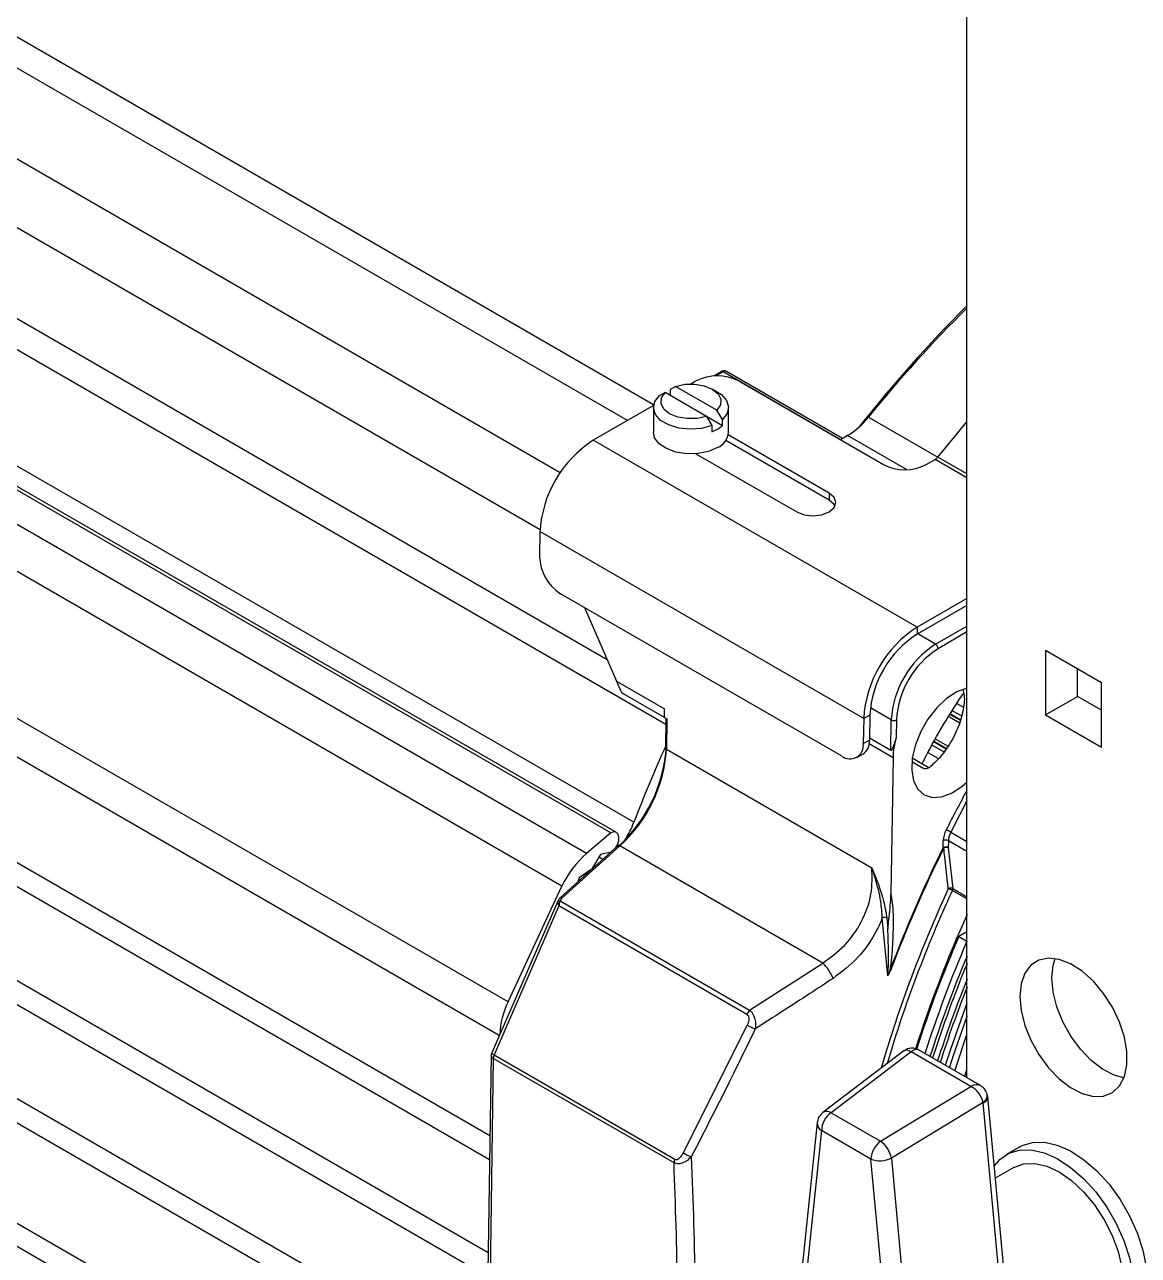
# Model space of a CAD drawing. Extents: x 7 to 135, y 1 to 99.
# Drawn here: x 89.67 to 94.29, y 13.31 to 18.42 of the extents above; entities that cross this region are included whole.
import ezdxf

# ---------------------------------------------------------------- set-up
doc = ezdxf.new("R2010")
doc.units = 0
doc.header["$MEASUREMENT"] = 0
doc.layers.add('OBJECT', color=7, linetype='CONTINUOUS')

msp = doc.modelspace()

# ---------------------------------------------------------------- linework, layer by layer
at = {"layer": 'OBJECT'}
for p, q in [((92.2815, 16.8422), (81.7746, 22.9077)), ((92.1728, 16.7767), (81.691, 22.8278)), ((91.8937, 16.5603), (81.4751, 22.5749)), ((91.8101, 16.3229), (81.3513, 22.3606)), ((92.0887, 15.7845), (81.2403, 22.0472)), ((92.332, 15.5158), (81.2129, 21.9347)), ((92.1997, 15.1099), (81.5377, 21.265)), ((92.1035, 15.0659), (81.5111, 21.1808)), ((92.1274, 15.0675), (81.5349, 21.1824)), ((92.0029, 14.9804), (81.4104, 21.0953)), ((91.9012, 14.8442), (81.3087, 20.9591)), ((91.6773, 14.3645), (81.0848, 20.4794)), ((91.6407, 14.2246), (81.0503, 20.3383)), ((91.6022, 13.8084), (81.0503, 19.8998)), ((81.0253, 19.8157), (91.6007, 13.7106)), ((91.5949, 13.3226), (81.0503, 19.4099)), ((81.0253, 19.3258), (91.5815, 13.2318)), ((91.5875, 12.837), (81.0503, 18.92)), ((93.5822, 14.0491), (93.5822, 18.9474)), ((81.0253, 18.8359), (91.589, 12.7376)), ((91.6428, 12.2882), (81.0503, 18.4031)), ((91.6869, 12.1667), (81.0944, 18.2816)), ((92.562, 16.9798), (92.5309, 16.9619)), ((92.5695, 16.979), (92.5405, 16.9623)), ((93.0569, 16.6977), (92.5695, 16.979)), ((93.0658, 16.7028), (92.5846, 16.9806)), ((92.3727, 16.9188), (92.3503, 16.9064)), ((92.3503, 16.9064), (92.3503, 16.8811)), ((92.5444, 16.8197), (92.3727, 16.9188)), ((92.4578, 16.9413), (92.4364, 16.9289)), ((92.5471, 16.8951), (92.5252, 16.9077)), ((92.6346, 16.9413), (93.2357, 16.5943)), ((92.3064, 16.8811), (92.3289, 16.8935)), ((92.5005, 16.7944), (92.3289, 16.8935)), ((92.281, 16.8392), (92.0312, 16.695)), ((92.2804, 16.8313), (92.2804, 16.729)), ((92.5668, 16.7814), (92.5444, 16.8197)), ((92.5929, 16.729), (92.5929, 16.8313)), ((92.5005, 16.7944), (92.523, 16.7561)), ((92.5668, 16.7557), (92.5009, 16.7938)), ((92.523, 16.7561), (92.523, 16.7304)), ((92.5668, 16.7557), (92.5668, 16.7814)), ((93.1732, 16.7913), (93.4605, 16.6255)), ((93.4606, 16.6256), (93.5822, 16.7714)), ((93.0101, 16.4755), (92.5915, 16.7171)), ((93.086, 16.7144), (93.0569, 16.6977)), ((93.3305, 16.5733), (93.086, 16.7144)), ((93.3747, 15.9194), (92.0312, 16.695)), ((93.0101, 16.4461), (92.5806, 16.694)), ((92.4572, 16.6396), (92.8757, 16.398)), ((93.4124, 16.5943), (93.4494, 16.6156)), ((93.5822, 16.5389), (93.4494, 16.6156)), ((93.5822, 16.5554), (93.4606, 16.6256)), ((93.0101, 16.4755), (93.0101, 16.4461)), ((91.8099, 16.3161), (91.8084, 16.2125)), ((93.1534, 15.5405), (91.8099, 16.3161)), ((93.062, 15.385), (91.8952, 16.0585)), ((93.5822, 16.0392), (93.3747, 15.9194)), ((91.9944, 16.0013), (92.1277, 15.695)), ((93.5822, 16.0098), (93.3747, 15.89)), ((93.3747, 15.9194), (93.3747, 15.89)), ((93.4519, 15.8488), (93.3776, 15.8917)), ((93.4519, 15.8488), (93.5822, 15.9241)), ((93.5822, 15.8996), (93.4625, 15.8304)), ((94.1401, 15.6891), (93.9082, 15.823)), ((93.9082, 15.823), (93.9082, 15.5552)), ((94.0412, 15.6319), (94.0412, 15.7462)), ((92.1277, 15.695), (92.3267, 15.5801)), ((92.1278, 15.695), (92.1453, 15.6545)), ((94.1401, 15.4213), (94.1401, 15.6891)), ((92.3262, 15.5447), (92.1539, 15.6442)), ((93.9082, 15.5552), (94.0412, 15.6319)), ((94.1401, 15.5748), (94.0412, 15.6319)), ((92.3262, 15.5447), (92.3267, 15.5801)), ((93.268, 15.5347), (93.181, 15.585)), ((93.5659, 15.588), (93.5414, 15.6021)), ((92.3262, 15.5447), (92.3368, 15.5386)), ((92.3323, 15.5412), (92.3305, 15.4196)), ((92.3368, 15.5386), (92.3349, 15.4134)), ((93.1534, 15.5405), (93.1519, 15.4369)), ((93.1789, 15.5547), (93.1534, 15.5405)), ((93.1789, 15.5547), (93.1773, 15.4511)), ((93.2658, 15.4076), (93.268, 15.5347)), ((93.2893, 15.5345), (93.288, 15.4607)), ((93.5499, 15.523), (93.5089, 15.5467)), ((93.5534, 15.5337), (93.5144, 15.5562)), ((93.5161, 15.559), (93.5544, 15.5369)), ((93.559, 15.5511), (93.5235, 15.5716)), ((93.9082, 15.5552), (94.1401, 15.4213)), ((93.1519, 15.4369), (93.1773, 15.4511)), ((93.1761, 15.4362), (93.2751, 15.379)), ((93.2658, 15.4076), (93.1774, 15.4586)), ((93.4857, 15.402), (93.4396, 15.4286)), ((93.4953, 15.4134), (93.4429, 15.4436)), ((93.4974, 15.4159), (93.4487, 15.444)), ((93.503, 15.4254), (93.4542, 15.4535)), ((92.3349, 15.4134), (93.1872, 14.9214)), ((93.1243, 15.3787), (93.1498, 15.3929)), ((93.2751, 15.379), (93.2667, 14.8122)), ((93.4238, 15.336), (93.3551, 15.3756)), ((93.4237, 15.3359), (93.3551, 15.3756)), ((93.4625, 15.3746), (93.4217, 15.3981)), ((93.3535, 15.3617), (93.4025, 15.3334)), ((93.5145, 15.0693), (93.5822, 15.0302)), ((92.1035, 15.0659), (92.0029, 14.9804)), ((93.4832, 15.0047), (93.4836, 15.0335)), ((93.5048, 15.0333), (93.5044, 15.0045)), ((93.5822, 14.9886), (93.5048, 15.0333)), ((92.1341, 15.0131), (91.8947, 14.7975)), ((92.1412, 15.0121), (91.9019, 14.7965)), ((92.0608, 14.9762), (92.0234, 14.914)), ((92.0707, 14.9561), (92.0544, 14.9655)), ((92.1043, 14.9863), (92.0608, 14.9762)), ((92.9836, 14.5258), (92.1412, 15.0121)), ((93.5044, 15.0045), (93.5233, 14.835)), ((92.0242, 14.9141), (92.0237, 14.9144)), ((91.972, 14.8787), (91.9667, 14.8624)), ((92.0227, 14.9133), (91.972, 14.8787)), ((92.0227, 14.9133), (92.0234, 14.914)), ((91.6773, 14.3645), (91.9012, 14.8442)), ((93.5822, 14.7917), (93.5213, 14.8269)), ((93.5233, 14.835), (93.5822, 14.801)), ((91.8838, 14.783), (91.6097, 14.1534)), ((91.8886, 14.7628), (91.6196, 14.145)), ((92.6682, 14.3128), (91.8886, 14.7628)), ((91.8936, 14.7836), (92.6801, 14.3296)), ((93.2531, 14.4725), (93.2307, 14.7128)), ((93.2492, 14.7131), (93.2538, 14.6664)), ((93.5822, 14.6555), (93.5478, 14.6356)), ((93.5478, 14.6356), (93.5817, 14.616)), ((93.5822, 14.6163), (93.5817, 14.616)), ((92.6801, 14.3296), (92.9836, 14.5258)), ((93.2627, 14.497), (93.2627, 14.4937)), ((93.2627, 14.4937), (93.263, 14.4903)), ((92.4051, 13.7384), (92.6701, 14.268)), ((93.5314, 14.0784), (93.5822, 14.2288)), ((93.3207, 14.1612), (92.9845, 13.906)), ((93.3507, 14.157), (93.0185, 13.9048)), ((93.5986, 14.0138), (93.3507, 14.157)), ((93.638, 14.0169), (93.3814, 14.165)), ((91.6072, 14.1419), (91.5937, 13.2433)), ((91.616, 14.1297), (91.6025, 13.2309)), ((92.3663, 13.6965), (91.616, 14.1297)), ((91.6196, 14.145), (92.3699, 13.7118)), ((93.5727, 14.0545), (93.5822, 14.0839)), ((93.2237, 13.7864), (93.5986, 14.0138)), ((93.6491, 13.9475), (93.2683, 13.7164)), ((93.7405, 12.9697), (93.6493, 13.9462)), ((93.7504, 13.0903), (93.6682, 13.9701)), ((93.0185, 13.9048), (93.2237, 13.7864)), ((92.9601, 13.8627), (92.8724, 13.0244)), ((92.9781, 13.8307), (92.8904, 12.9924)), ((93.1833, 13.7122), (92.9781, 13.8307)), ((93.801, 13.7632), (93.7459, 13.7314)), ((93.271, 12.7727), (93.1833, 13.7122)), ((93.2683, 13.7164), (93.356, 12.7769)), ((93.7771, 13.6772), (93.6997, 13.6326))]:
    msp.add_line(p, q, dxfattribs=at)
at = {"layer": 'OBJECT', "flags": 128}
for points in [[(92.3727, 16.9188), (92.4111, 16.9274), (92.4522, 16.9283), (92.4917, 16.9215), (92.5252, 16.9077), (92.5491, 16.8884), (92.5609, 16.8656), (92.5592, 16.8419), (92.5444, 16.8197)], [(92.523, 16.7561), (92.48, 16.7446), (92.4329, 16.7411), (92.3862, 16.7459), (92.3442, 16.7586), (92.3106, 16.7779), (92.2887, 16.8022), (92.2804, 16.8291), (92.2865, 16.8563), (92.3064, 16.8811)], [(92.5005, 16.7944), (92.4621, 16.7858), (92.421, 16.7849), (92.3816, 16.7916), (92.3481, 16.8055), (92.3241, 16.8248), (92.3123, 16.8476), (92.314, 16.8713), (92.3289, 16.8935)], [(92.5471, 16.8951), (92.5626, 16.8846), (92.5845, 16.8604), (92.5928, 16.8334), (92.5867, 16.8063), (92.5668, 16.7814)], [(92.5471, 16.6652), (92.5096, 16.6493), (92.4657, 16.6404), (92.4191, 16.6394), (92.3741, 16.6463), (92.3347, 16.6606), (92.3043, 16.681), (92.2857, 16.7057), (92.2804, 16.729)], [(92.8757, 16.398), (92.9066, 16.3861), (92.9429, 16.3819), (92.9793, 16.3861), (93.0101, 16.398), (93.0307, 16.4157), (93.0379, 16.4367), (93.0307, 16.4577), (93.0101, 16.4755)], [(93.0344, 16.422), (93.0307, 16.4283), (93.0101, 16.4461)], [(93.5822, 15.666), (93.5817, 15.6659), (93.5398, 15.6506), (93.4972, 15.623), (93.4566, 15.5849), (93.4201, 15.5384), (93.39, 15.4862), (93.368, 15.4314), (93.3553, 15.3772), (93.3527, 15.3266), (93.3604, 15.2826), (93.3778, 15.2478), (93.4041, 15.2242), (93.4376, 15.2132), (93.4764, 15.2154), (93.5183, 15.2306), (93.5608, 15.2581), (93.5822, 15.2766)], [(93.5822, 15.1989), (93.5521, 15.1422), (93.5145, 15.0693)], [(92.1252, 15.0051), (92.1312, 15.016), (92.1367, 15.0325), (92.1378, 15.048), (92.1343, 15.0602), (92.1268, 15.0678), (92.116, 15.0698), (92.1035, 15.0659)], [(91.8829, 14.7788), (91.8837, 14.7798), (91.8838, 14.7798)], [(91.8941, 14.7968), (91.8943, 14.7971), (91.8947, 14.7975)], [(93.8014, 14.3871), (93.8067, 14.3288), (93.822, 14.2672), (93.8469, 14.2052), (93.88, 14.1457), (93.9199, 14.0915), (93.9646, 14.0451), (94.0121, 14.0086), (94.0602, 13.9839), (94.1066, 13.972), (94.1492, 13.9735), (94.1859, 13.9883), (94.215, 14.0157), (94.2353, 14.0545), (94.2456, 14.1029), (94.2456, 14.1585), (94.2353, 14.2188), (94.215, 14.2809), (94.1859, 14.342), (94.1492, 14.3992), (94.1066, 14.4499), (94.0602, 14.4915), (94.0121, 14.5223), (93.9646, 14.5407), (93.9199, 14.546), (93.88, 14.5378), (93.8469, 14.5165), (93.822, 14.4832), (93.8067, 14.4394), (93.8014, 14.3871)], [(93.9344, 14.4638), (93.9396, 14.5161), (93.9479, 14.5442)], [(94.2334, 14.0495), (94.1932, 14.0606), (94.1451, 14.0854), (94.0975, 14.1218), (94.0528, 14.1682), (94.0129, 14.2225), (93.9798, 14.282), (93.955, 14.3439), (93.9396, 14.4055), (93.9344, 14.4638)], [(93.5822, 14.3586), (93.5148, 14.1707), (93.4919, 14.1012)], [(93.5822, 14.3036), (93.5318, 14.1609), (93.5088, 14.0914)], [(93.695, 13.6833), (93.7181, 13.7106), (93.7554, 13.7364), (93.7995, 13.7499), (93.8488, 13.7506), (93.9019, 13.7385), (93.957, 13.714), (94.0124, 13.6778), (94.0662, 13.6312), (94.1167, 13.5757), (94.1624, 13.513), (94.2017, 13.4451), (94.2334, 13.3742), (94.2564, 13.3027), (94.2701, 13.2327), (94.2739, 13.1666), (94.2678, 13.1065), (94.252, 13.0543), (94.2269, 13.0116), (94.1934, 12.9799), (94.1525, 12.9602), (94.1056, 12.9531), (94.0542, 12.9588), (94.0394, 12.9626)], [(93.801, 13.7632), (93.8106, 13.7682), (93.8546, 13.7817), (93.904, 13.7824), (93.9571, 13.7703), (94.0122, 13.7458), (94.0675, 13.7097), (94.1213, 13.6631), (94.1719, 13.6075), (94.2175, 13.5448), (94.2568, 13.4769), (94.2885, 13.4061), (94.3116, 13.3345), (94.3252, 13.2646), (94.3291, 13.1985), (94.323, 13.1383), (94.3071, 13.0861), (94.282, 13.0434), (94.2485, 13.0118), (94.2385, 13.0054)], [(93.7771, 13.6772), (93.8173, 13.6921), (93.8631, 13.6939), (93.9129, 13.6826), (93.9646, 13.6587), (94.0163, 13.6229), (94.0661, 13.5768), (94.1119, 13.522), (94.1521, 13.4607), (94.1851, 13.3953), (94.2096, 13.3282), (94.2247, 13.2621), (94.2298, 13.1994), (94.2247, 13.1426), (94.2096, 13.0939), (94.1851, 13.0551), (94.1521, 13.0277), (94.1521, 13.0277)]]:
    msp.add_lwpolyline(points, dxfattribs=at)
at = {"layer": 'OBJECT'}
for centre, radius, start, end in [((97.5977, 13.2308), 5.6841, 134.9457, 141.751), ((97.5753, 13.2271), 5.6641, 134.8272, 141.0042), ((92.5462, 16.7707), 0.1921, 62.6096, 117.3903), ((92.5651, 16.9733), 0.00721, 52.8281, 115.8594), ((92.4727, 16.8681), 0.1466, 290.0536, 309.9411), ((92.9186, 16.9921), 0.3242, 301.0809, 321.7391), ((92.5166, 16.7354), 0.0766, 293.5064, 355.1739), ((92.2914, 16.289), 0.4822, 122.6523, 176.7703), ((93.4279, 16.6512), 0.0416, 301.0945, 321.8949), ((93.324, 16.7649), 0.1921, 242.6096, 297.3903), ((91.9976, 16.2177), 0.1893, 181.5835, 237.2671), ((93.6349, 15.5134), 0.4822, 122.6523, 176.7703), ((93.605, 15.5307), 0.4268, 122.6523, 176.7703), ((93.6681, 15.5114), 0.4007, 122.6594, 176.6703), ((93.4394, 15.8294), 0.0231, 2.6058, 57.3948), ((93.6662, 15.5125), 0.3776, 122.6595, 176.6701), ((93.2789, 15.5555), 0.0235, 242.4607, 296.1911), ((91.7222, 15.4638), 0.6139, 312.0643, 356.4153), ((93.0966, 15.4288), 0.0559, 231.6284, 8.3672), ((93.1161, 15.4444), 0.0615, 303.1298, 6.1824), ((93.5923, 15.371), 0.3172, 163.5875, 178.565), ((91.7458, 15.4503), 0.5903, 312.0643, 356.4154), ((97.8883, 12.9263), 6.0933, 155.79724, 159.00001), ((92.3378, 15.4202), 0.00733, 184.6422, 246.5816), ((98.9149, 12.3304), 6.0762, 151.35895, 153.10941), ((91.8012, 15.2636), 0.4271, 327.9695, 338.9146), ((93.5892, 15.0291), 0.1057, 152.1191, 177.6097), ((93.4368, 14.9348), 0.1553, 59.9919, 67.7123), ((93.5893, 15.0298), 0.0845, 152.1188, 177.6098), ((93.494, 15.0125), 0.0234, 62.4814, 116.3579), ((92.27, 14.6749), 0.4059, 131.1643, 155.341), ((92.1369, 15.0071), 0.00662, 48.8585, 115.2506), ((98.6928, 12.4405), 5.8065, 153.7931, 159.25636), ((98.6874, 12.4433), 5.7978, 153.79239, 159.32486), ((93.4936, 14.9837), 0.0234, 62.4821, 116.3585), ((93.4667, 14.9567), 0.0507, 68.0557, 71.0835), ((93.496, 14.9778), 0.028, 72.6638, 111.7546), ((98.3731, 12.5874), 5.3619, 155.2243, 163.736), ((98.3816, 12.584), 5.3528, 155.2283, 163.4624), ((93.5148, 14.8087), 0.0277, 72.0546, 111.4174), ((93.4712, 14.7386), 0.1015, 60.4093, 70.7295), ((93.5027, 14.8358), 0.0206, 334.4132, 357.8171), ((91.8938, 14.7686), 0.0151, 90.5573, 131.4866), ((91.8975, 14.7916), 0.00662, 48.8642, 115.2402), ((93.2404, 14.6873), 0.0273, 71.258, 110.9994), ((98.5205, 12.5129), 5.4119, 155.8486, 162.1904), ((98.4872, 12.5194), 5.3736, 156.8081, 162.1409), ((98.5219, 12.4995), 5.3745, 156.8083, 162.1142), ((92.8545, 14.3932), 0.1851, 21.777, 45.7454), ((98.5242, 12.4939), 5.3544, 157.3624, 162.1189), ((98.5268, 12.4904), 5.3461, 157.652, 162.1203), ((98.3894, 12.5587), 5.4797, 159.3216, 159.4092), ((98.5316, 12.4838), 5.3287, 158.2485, 162.1231), ((98.5336, 12.4806), 5.3197, 158.552, 162.1246), ((91.988, 14.2134), 0.3455, 154.0516, 177.303), ((92.7136, 14.2933), 0.0494, 132.6865, 156.7157), ((92.7476, 14.3894), 0.144, 237.4215, 252.02), ((91.6372, 14.1415), 0.03, 156.472, 179.1415), ((91.6256, 14.162), 0.0181, 208.2719, 250.5035), ((91.6218, 14.1431), 0.0146, 184.6043, 246.6247), ((91.6566, 14.1282), 0.0406, 155.6143, 177.9207), ((93.633, 13.9767), 0.0333, 298.8135, 9.8965), ((93.6417, 13.9717), 0.0266, 286.6521, 356.4952), ((93.0223, 13.8562), 0.0625, 127.2002, 174.0272), ((93.0751, 13.826), 0.0971, 125.6892, 177.199), ((93.0005, 13.8777), 0.0325, 56.5606, 119.5004), ((92.9964, 13.862), 0.0363, 178.9144, 239.686), ((93.2803, 13.7075), 0.0971, 125.6892, 177.199), ((93.1571, 13.6947), 0.1133, 11.046, 53.9867), ((92.4069, 13.695), 0.0406, 155.6143, 177.9207), ((92.4792, 13.844), 0.129, 234.9301, 251.3294), ((93.2209, 13.8134), 0.1079, 249.6361, 296.039)]:
    msp.add_arc(centre, radius, start, end, dxfattribs=at)
for centre, major_axis, ratio, start_param, end_param in [((92.5693, 16.9543), (0.0154, 0.0262), 0.572255, 0.004344, 0.789661), ((92.1541, 15.6566), (-0.0073, 0.0131), 0.58895, 1.406925, 2.366857), ((91.9153, 14.7803), (0.0324, 0.0019), 0.534676, 2.87605, 3.11583), ((91.9062, 14.7594), (-0.0214, 0.0248), 0.374002, 0.417695, 1.124245), ((91.9062, 14.7594), (-0.0009, 0.0335), 0.526853, 0.746174, 1.452724), ((91.9125, 14.7904), (0.0178, 0.0122), 0.526469, 1.817348, 2.681594), ((93.3545, 14.1084), (-0.0325, 0.0537), 0.485137, 5.47967, 6.33384), ((93.3545, 14.1084), (0.0254, 0.0574), 0.506157, 6.228841, 7.101425), ((93.6024, 13.9652), (0.0384, 0.0497), 0.6374, 0.087579, 0.958572), ((93.6024, 13.9652), (-0.0386, 0.0495), 0.561473, 3.966083, 5.418022), ((93.6436, 13.9434), (0.00344, 0.00667), 0.68298, 5.465482, 5.671606)]:
    msp.add_ellipse(centre, major_axis=major_axis, ratio=ratio, start_param=start_param, end_param=end_param, dxfattribs=at)
for points, knots in [([(92.5843, 16.9805), (92.5823, 16.9815), (92.578, 16.9836), (92.5699, 16.9834), (92.5648, 16.9811), (92.562, 16.9798)], [0, 0, 0, 0, 0.286018, 0.60073, 1, 1, 1, 1]), ([(93.3956, 15.3522), (93.3973, 15.3556), (93.4455, 15.4513), (93.5035, 15.5504), (93.5649, 15.6407), (93.5682, 15.6455)], [0, 0, 0, 0, 0.033136, 0.948127, 1, 1, 1, 1]), ([(93.5647, 15.6601), (93.5669, 15.6527), (93.5743, 15.6269), (93.5665, 15.5668), (93.5421, 15.4898), (93.5002, 15.4151), (93.4585, 15.3652), (93.4329, 15.3432), (93.4264, 15.3375)], [0, 0, 0, 0, 0.084484, 0.295254, 0.505954, 0.716597, 0.927219, 1, 1, 1, 1]), ([(93.288, 15.4607), (93.2851, 15.4518), (93.2811, 15.4392), (93.2759, 15.4256), (93.2731, 15.4187), (93.2712, 15.4143), (93.2698, 15.4114), (93.2688, 15.4096), (93.2679, 15.4084), (93.2672, 15.4077), (93.2665, 15.4074), (93.2661, 15.4074), (93.2659, 15.4075), (93.2658, 15.4076)], [0, 0, 0, 0, 0.43463, 0.617751, 0.742516, 0.82681, 0.883653, 0.922132, 0.948431, 0.975445, 0.986315, 0.995242, 1, 1, 1, 1]), ([(93.4264, 15.3375), (93.4245, 15.3362), (93.4206, 15.3336), (93.4139, 15.3317), (93.4083, 15.3316), (93.4047, 15.3323), (93.4031, 15.3331), (93.4025, 15.3334)], [0, 0, 0, 0, 0.284522, 0.577344, 0.758281, 0.911169, 1, 1, 1, 1]), ([(93.5047, 14.8344), (93.5038, 14.8432), (93.499, 14.887), (93.4926, 14.9434), (93.4871, 14.9911), (93.4857, 15.0038)], [0, 0, 0, 0, 0.155366, 0.776831, 1, 1, 1, 1]), ([(92.9836, 14.5258), (93.0148, 14.5485), (93.0781, 14.5947), (93.1487, 14.696), (93.1909, 14.8105), (93.1884, 14.8848), (93.1872, 14.9214)], [0, 0, 0, 0, 0.243788, 0.4949, 0.751327, 1, 1, 1, 1]), ([(93.1872, 14.9214), (93.1873, 14.9212), (93.2061, 14.8752), (93.2345, 14.8041), (93.2455, 14.7361), (93.2492, 14.7131)], [0, 0, 0, 0, 0.0033457, 0.6628443, 1, 1, 1, 1]), ([(93.2307, 14.7128), (93.2292, 14.7355), (93.2268, 14.7743), (93.2117, 14.8445), (93.1977, 14.8912), (93.1873, 14.9212), (93.1872, 14.9214)], [0, 0, 0, 0, 0.330348, 0.563667, 0.996532, 1, 1, 1, 1]), ([(93.2538, 14.6664), (93.2538, 14.6668), (93.2547, 14.676), (93.2588, 14.7163), (93.2645, 14.7636), (93.2663, 14.8041), (93.2667, 14.8122)], [0, 0, 0, 0, 0.008585, 0.189394, 0.83783, 1, 1, 1, 1]), ([(93.2667, 14.8122), (93.2685, 14.8001), (93.2752, 14.758), (93.2765, 14.6787), (93.2729, 14.5932), (93.2676, 14.5342), (93.2635, 14.5055), (93.2614, 14.4934), (93.2601, 14.4875), (93.2597, 14.4859)], [0, 0, 0, 0, 0.123872, 0.430742, 0.737898, 0.896859, 0.950932, 0.986206, 1, 1, 1, 1]), ([(91.8941, 14.7968), (91.8912, 14.7939), (91.8857, 14.7885), (91.8844, 14.7826), (91.8838, 14.7798)], [0, 0, 0, 0, 0.53226, 1, 1, 1, 1]), ([(93.2307, 14.7128), (93.2236, 14.6964), (93.1982, 14.6376), (93.1333, 14.5439), (93.0616, 14.4889), (93.0263, 14.4619)], [0, 0, 0, 0, 0.164053, 0.589161, 1, 1, 1, 1]), ([(93.2531, 14.4725), (93.2533, 14.4738), (93.2537, 14.4769), (93.2543, 14.4828), (93.2549, 14.4915), (93.2556, 14.5045), (93.2564, 14.533), (93.2564, 14.588), (93.2548, 14.6361), (93.2538, 14.6664)], [0, 0, 0, 0, 0.018092, 0.046289, 0.087703, 0.148914, 0.243394, 0.522737, 1, 1, 1, 1]), ([(93.0263, 14.4619), (92.9942, 14.4409), (92.8869, 14.3707), (92.7788, 14.3011), (92.7032, 14.2524)], [0, 0, 0, 0, 0.299277, 1, 1, 1, 1]), ([(93.2597, 14.4859), (93.2581, 14.4819), (93.2563, 14.4775), (93.2536, 14.4732), (93.2532, 14.4726), (93.2531, 14.4725)], [0, 0, 0, 0, 0.856877, 0.971713, 1, 1, 1, 1]), ([(93.2627, 14.497), (93.2627, 14.4963), (93.2627, 14.4942), (93.2629, 14.4919), (93.263, 14.4903)], [0, 0, 0, 0, 0.319957, 1, 1, 1, 1]), ([(92.6682, 14.3128), (92.6686, 14.3125), (92.6707, 14.3112), (92.6737, 14.3078), (92.6763, 14.3012), (92.6771, 14.2916), (92.6751, 14.2798), (92.6717, 14.2719), (92.6701, 14.268)], [0, 0, 0, 0, 0.037514, 0.176038, 0.303572, 0.484237, 0.750666, 1, 1, 1, 1]), ([(92.6801, 14.3296), (92.6809, 14.329), (92.6846, 14.3261), (92.6905, 14.3195), (92.6973, 14.3077), (92.7029, 14.2915), (92.7055, 14.2717), (92.7039, 14.2585), (92.7032, 14.2524)], [0, 0, 0, 0, 0.042306, 0.200177, 0.341588, 0.528826, 0.780322, 1, 1, 1, 1]), ([(92.7032, 14.2524), (92.6713, 14.1867), (92.585, 14.0084), (92.4949, 13.8328), (92.4379, 13.7218)], [0, 0, 0, 0, 0.368459, 1, 1, 1, 1]), ([(93.3814, 14.1647), (93.3761, 14.1673), (93.3648, 14.1727), (93.3454, 14.1726), (93.3299, 14.168), (93.3228, 14.1622), (93.3208, 14.1606)], [0, 0, 0, 0, 0.2694008, 0.5775276, 0.8773065, 1, 1, 1, 1]), ([(93.6658, 13.9823), (93.6629, 13.9889), (93.6577, 14.0009), (93.6467, 14.012), (93.6395, 14.0155), (93.6376, 14.0165)], [0, 0, 0, 0, 0.476314, 0.856213, 1, 1, 1, 1]), ([(93.6682, 13.9701), (93.6681, 13.9711), (93.6677, 13.9752), (93.6666, 13.9792), (93.6658, 13.9823)], [0, 0, 0, 0, 0.238068, 1, 1, 1, 1]), ([(92.4379, 13.7218), (92.4316, 13.7156), (92.4197, 13.704), (92.4002, 13.6946), (92.3854, 13.6921), (92.3745, 13.6929), (92.3691, 13.6953), (92.3663, 13.6965)], [0, 0, 0, 0, 0.304115, 0.568604, 0.748001, 0.87113, 1, 1, 1, 1]), ([(92.3785, 12.9587), (92.3792, 13.0299), (92.3814, 13.2725), (92.3725, 13.521), (92.3663, 13.6965)], [0, 0, 0, 0, 0.293776, 1, 1, 1, 1]), ([(92.3699, 13.7118), (92.3713, 13.7112), (92.3741, 13.7101), (92.3796, 13.7107), (92.3872, 13.7145), (92.3967, 13.7238), (92.4021, 13.7332), (92.4051, 13.7384)], [0, 0, 0, 0, 0.10525, 0.210112, 0.376734, 0.652861, 1, 1, 1, 1]), ([(92.4379, 13.7218), (92.4448, 13.536), (92.4535, 13.3044), (92.4517, 13.0785), (92.4514, 13.0338)], [0, 0, 0, 0, 0.801962, 1, 1, 1, 1])]:
    msp.add_open_spline(points, degree=3, knots=knots, dxfattribs=at)

doc.saveas('drawing.dxf')
